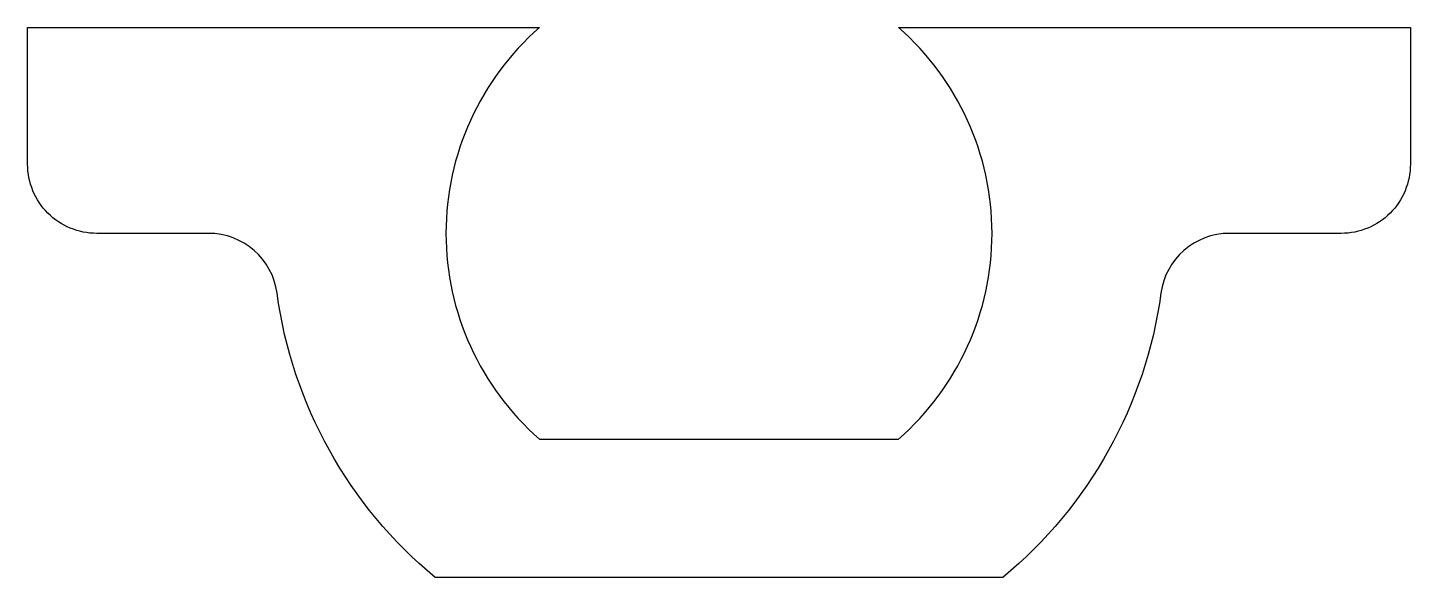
# Model space of a CAD drawing. Header units: inches. Extents: x -1 to 1, y -0.5 to 0.3.
import ezdxf

# ---------------------------------------------------------------- set-up
doc = ezdxf.new("R2010")
doc.units = ezdxf.units.IN
doc.layers.get('0').update_dxf_attribs({"linetype": 'CONTINUOUS'})

msp = doc.modelspace()

# ---------------------------------------------------------------- linework, layer by layer
msp.add_lwpolyline([(-0.4105, -0.4975, -0.188764), (-0.6392, -0.0866, 0.375308), (-0.7383, 0), (-0.9, 0, -0.414214), (-1, 0.1), (-1, 0.2975), (-0.2598, 0.2975, 0.454307), (-0.2598, -0.2975), (0.2598, -0.2975, 0.454307), (0.2598, 0.2975), (1, 0.2975), (1, 0.1, -0.414214), (0.9, 0), (0.7383, 0, 0.375308), (0.6392, -0.0866, -0.188764), (0.4105, -0.4975)], format="xyb", close=True)

doc.saveas('drawing.dxf')
